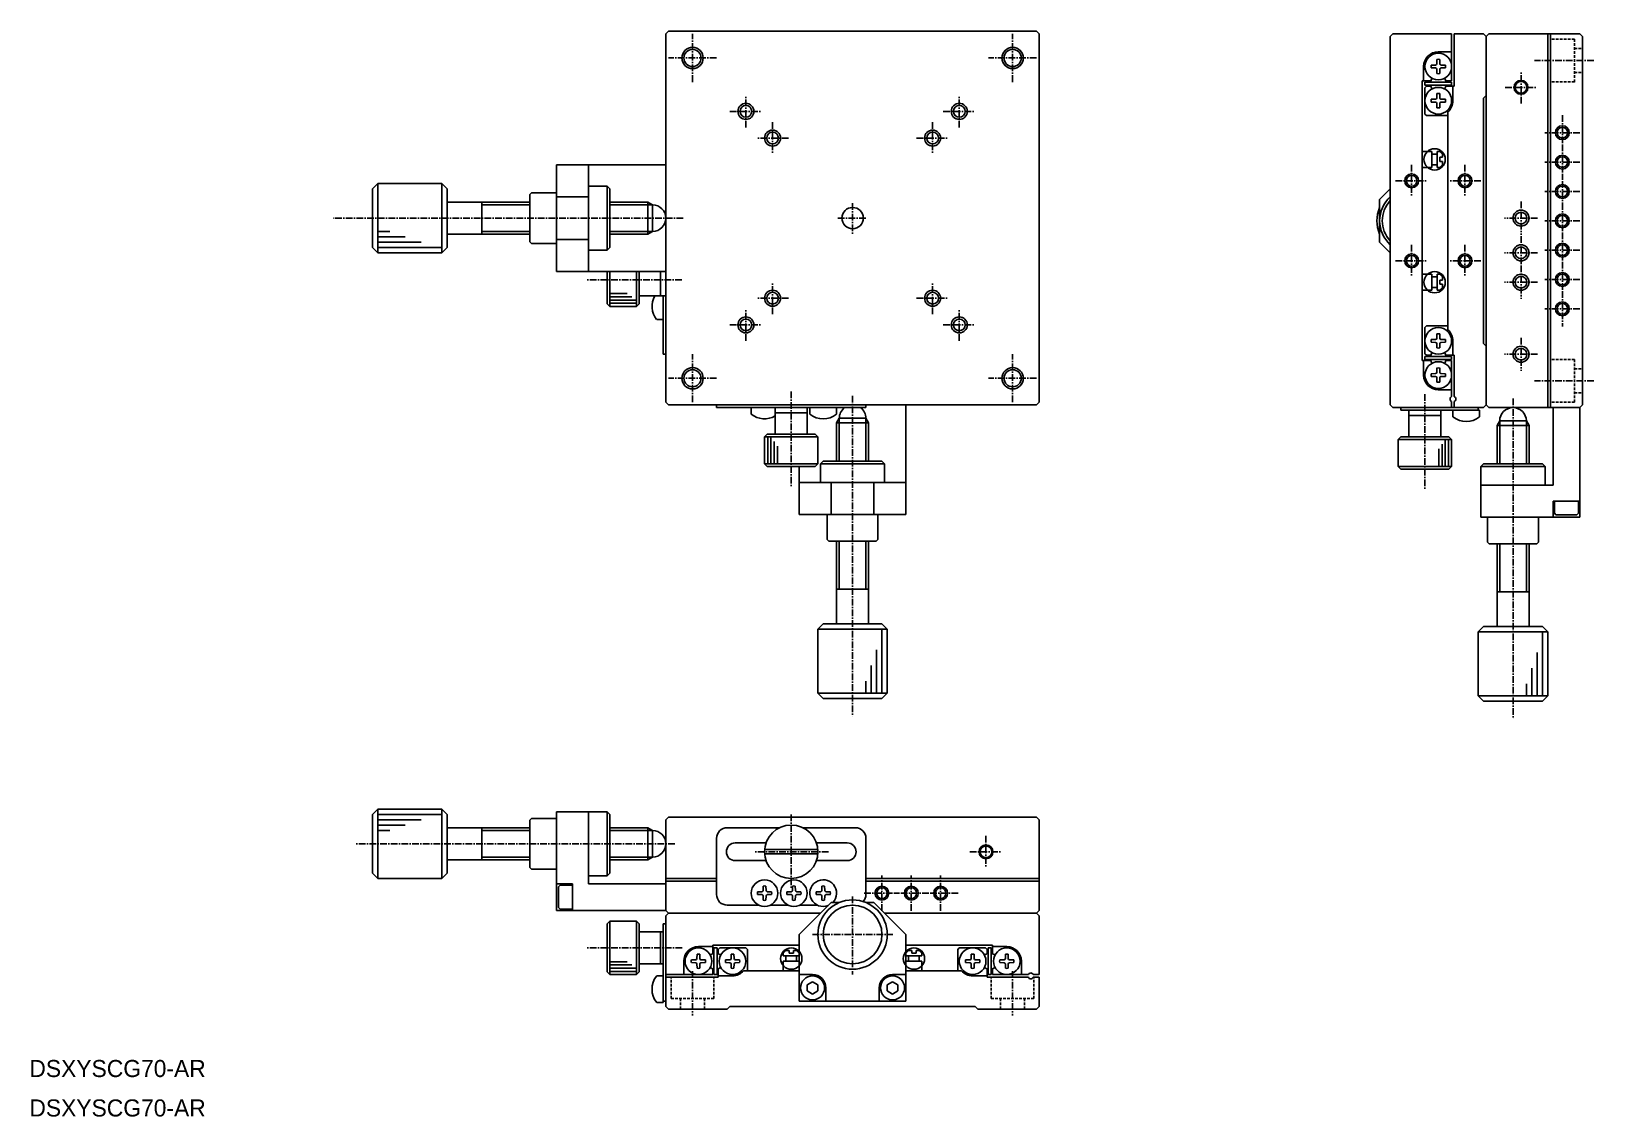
# Model space of a CAD drawing. Extents: x 762 to 1055, y 206 to 409.
import ezdxf

# ---------------------------------------------------------------- set-up
doc = ezdxf.new("R2010")
doc.units = 0
doc.linetypes.add('CENTER', pattern=[2, 1.25, -0.25, 0.25, -0.25])
doc.linetypes.add('DASHED', pattern=[0.75, 0.5, -0.25])
doc.layers.get('0').update_dxf_attribs({"linetype": 'CONTINUOUS'})
doc.layers.add('CENTER', color=1, linetype='CENTER')

msp = doc.modelspace()

# ---------------------------------------------------------------- linework, layer by layer
at = {"color": 7, "linetype": 'CONTINUOUS'}
for p, q in [((881.06, 408.65), (881.56, 409.15)), ((881.06, 408.65), (881.06, 339.65)), ((950.56, 409.15), (881.56, 409.15)), ((950.56, 409.15), (951.06, 408.65)), ((951.06, 339.65), (951.06, 408.65)), ((1017.34, 408.65), (1016.84, 408.15)), ((1016.84, 339.15), (1016.84, 408.15)), ((1028.34, 408.65), (1017.34, 408.65)), ((1028.34, 408.65), (1028.34, 399.85)), ((1028.84, 408.65), (1028.84, 398.85)), ((1034.34, 408.65), (1028.84, 408.65)), ((1034.34, 408.65), (1034.84, 408.15)), ((1034.84, 408.15), (1035.34, 408.65)), ((1034.84, 408.15), (1034.84, 339.15)), ((1034.84, 408.15), (1034.84, 397.15)), ((1035.34, 408.65), (1052.34, 408.65)), ((1046.34, 408.65), (1046.34, 348.15)), ((1046.84, 408.65), (1046.84, 348.15)), ((1052.84, 408.15), (1052.34, 408.65)), ((1052.84, 339.15), (1052.84, 408.15)), ((1025.84, 405.3), (1028.34, 405.3)), ((1023.09, 402.55), (1023.09, 399.85)), ((1025.34, 402.83), (1024.52, 402.81)), ((1025.34, 402.28), (1024.52, 402.29)), ((1025.34, 402.83), (1025.51, 402.9)), ((1025.34, 402.28), (1025.51, 402.21)), ((1025.57, 403.04), (1025.51, 402.9)), ((1025.57, 402.07), (1025.51, 402.21)), ((1025.57, 403.04), (1025.58, 403.88)), ((1025.57, 402.07), (1025.58, 401.23)), ((1026.12, 403.04), (1026.1, 403.88)), ((1026.12, 402.07), (1026.1, 401.23)), ((1026.12, 403.04), (1026.18, 402.9)), ((1026.12, 402.07), (1026.18, 402.21)), ((1026.34, 402.83), (1026.18, 402.9)), ((1026.34, 402.28), (1026.18, 402.21)), ((1026.34, 402.83), (1027.17, 402.81)), ((1026.34, 402.28), (1027.17, 402.29)), ((1022.84, 373.65), (1022.84, 399.85)), ((1022.84, 399.85), (1024.43, 399.85)), ((1028.34, 399.65), (1023.34, 399.65)), ((1023.34, 399.05), (1023.34, 399.65)), ((1028.34, 399.05), (1023.34, 399.05)), ((1023.64, 398.85), (1023.34, 398.55)), ((1023.34, 393.65), (1023.34, 398.55)), ((1023.64, 398.85), (1024.43, 398.85)), ((1028.34, 399.85), (1027.26, 399.85)), ((1028.84, 398.85), (1027.26, 398.85)), ((1028.34, 399.65), (1028.34, 399.05)), ((1028.59, 396.15), (1028.59, 398.85)), ((1025.34, 396.43), (1024.52, 396.41)), ((1025.34, 395.88), (1024.52, 395.89)), ((1025.34, 396.43), (1025.51, 396.5)), ((1025.34, 395.88), (1025.51, 395.81)), ((1025.57, 396.64), (1025.51, 396.5)), ((1025.57, 395.67), (1025.51, 395.81)), ((1025.57, 396.64), (1025.58, 397.48)), ((1025.57, 395.67), (1025.58, 394.83)), ((1026.12, 396.64), (1026.1, 397.48)), ((1026.12, 395.67), (1026.1, 394.83)), ((1026.12, 396.64), (1026.18, 396.5)), ((1026.12, 395.67), (1026.18, 395.81)), ((1026.34, 396.43), (1026.18, 396.5)), ((1026.34, 395.88), (1026.18, 395.81)), ((1026.34, 396.43), (1027.17, 396.41)), ((1026.34, 395.88), (1027.17, 395.89)), ((1034.34, 396.65), (1034.84, 397.15)), ((1034.34, 396.65), (1034.34, 350.65)), ((1023.64, 393.35), (1023.34, 393.65)), ((1023.64, 393.35), (1027.64, 393.35)), ((1027.64, 394.08), (1027.64, 373.65)), ((1022.84, 386.65), (1024.64, 386.65)), ((1024.64, 386.65), (1024.64, 383.65)), ((1025.64, 386.65), (1025.64, 383.65)), ((1026.14, 386.65), (1025.64, 386.65)), ((1026.14, 386.65), (1026.64, 386.15)), ((860.56, 384.15), (881.06, 384.15)), ((860.56, 364.15), (860.56, 384.15)), ((866.56, 384.15), (866.56, 364.15)), ((1020.84, 383.65), (1020.84, 383.65)), ((1024.64, 383.65), (1022.84, 383.65)), ((1025.64, 386.15), (1024.64, 386.15)), ((1024.64, 384.15), (1025.64, 384.15)), ((1026.14, 383.65), (1025.64, 383.65)), ((1026.64, 385.55), (1026.14, 385.55)), ((1026.14, 384.75), (1026.14, 385.55)), ((1026.64, 384.75), (1026.14, 384.75)), ((1026.14, 383.65), (1026.64, 384.15)), ((1026.64, 385.55), (1026.64, 386.15)), ((1026.64, 384.15), (1026.64, 384.75)), ((826.06, 379.65), (827.06, 380.65)), ((826.06, 379.65), (826.06, 368.65)), ((827.06, 380.65), (839.06, 380.65)), ((840.06, 379.65), (839.06, 380.65)), ((840.06, 368.65), (840.06, 379.65)), ((855.56, 378.6), (855.86, 378.9)), ((855.56, 369.7), (855.56, 378.6)), ((855.86, 378.9), (860.56, 378.9)), ((860.56, 378.15), (866.56, 378.15)), ((870.06, 380.15), (866.56, 380.15)), ((870.06, 368.15), (870.06, 380.15)), ((870.56, 379.65), (870.06, 380.15)), ((870.56, 379.65), (870.56, 368.65)), ((1016.84, 379.65), (1014.84, 377.65)), ((846.56, 377.15), (840.06, 377.15)), ((846.56, 377.15), (855.56, 377.15)), ((846.56, 377.15), (846.56, 371.15)), ((877.7, 377.15), (870.56, 377.15)), ((877.7, 377.15), (878.56, 376.65)), ((877.7, 371.15), (877.7, 377.15)), ((878.56, 371.65), (878.56, 376.65)), ((1014.84, 377.65), (1014.84, 369.65)), ((1022.84, 347.45), (1022.84, 373.65)), ((1027.64, 373.65), (1027.64, 353.23)), ((846.56, 371.15), (840.06, 371.15)), ((846.56, 371.15), (855.56, 371.15)), ((855.56, 369.7), (855.86, 369.4)), ((855.86, 369.4), (860.56, 369.4)), ((860.56, 370.15), (866.56, 370.15)), ((877.7, 371.15), (870.56, 371.15)), ((877.7, 371.15), (878.56, 371.65)), ((1016.84, 367.65), (1014.84, 369.65)), ((826.06, 368.65), (827.06, 367.65)), ((827.06, 367.65), (839.06, 367.65)), ((840.06, 368.65), (839.06, 367.65)), ((870.06, 368.15), (866.56, 368.15)), ((870.56, 368.65), (870.06, 368.15)), ((860.56, 364.15), (881.06, 364.15)), ((870.06, 364.15), (870.06, 358.1)), ((876.06, 364.15), (876.06, 358.11)), ((880.06, 364.15), (880.06, 359.61)), ((1020.84, 363.65), (1020.84, 363.65)), ((1024.64, 363.65), (1022.84, 363.65)), ((1024.64, 360.65), (1024.64, 363.65)), ((1024.64, 363.15), (1025.64, 363.15)), ((1025.64, 360.65), (1025.64, 363.65)), ((1026.14, 363.65), (1025.64, 363.65)), ((1026.14, 363.65), (1026.64, 363.15)), ((1026.64, 363.15), (1026.64, 362.55)), ((1022.84, 360.65), (1024.64, 360.65)), ((1025.64, 361.15), (1024.64, 361.15)), ((1026.14, 360.65), (1025.64, 360.65)), ((1026.14, 362.55), (1026.14, 361.75)), ((1026.64, 362.55), (1026.14, 362.55)), ((1026.64, 361.75), (1026.14, 361.75)), ((1026.14, 360.65), (1026.64, 361.15)), ((1026.64, 361.75), (1026.64, 361.15)), ((870.56, 357.6), (870.06, 358.1)), ((875.56, 357.61), (870.56, 357.6)), ((876.06, 358.11), (875.56, 357.61)), ((881.06, 359.62), (876.06, 359.61)), ((880.56, 359.61), (880.56, 348.65)), ((880.56, 355.15), (879.34, 355.15)), ((1023.64, 353.95), (1023.34, 353.65)), ((1023.34, 353.65), (1023.34, 348.75)), ((1023.64, 353.95), (1027.64, 353.95)), ((1025.34, 351.43), (1024.52, 351.41)), ((1025.34, 351.43), (1025.51, 351.5)), ((1025.57, 351.64), (1025.51, 351.5)), ((1025.57, 351.64), (1025.58, 352.48)), ((1026.12, 351.64), (1026.1, 352.48)), ((1026.12, 351.64), (1026.18, 351.5)), ((1026.34, 351.43), (1026.18, 351.5)), ((1026.34, 351.43), (1027.17, 351.41)), ((880.56, 348.65), (881.06, 348.65)), ((1023.64, 348.45), (1023.34, 348.75)), ((1025.34, 350.88), (1024.52, 350.89)), ((1025.34, 350.88), (1025.51, 350.81)), ((1025.57, 350.67), (1025.51, 350.81)), ((1025.57, 350.67), (1025.58, 349.83)), ((1026.12, 350.67), (1026.1, 349.83)), ((1026.12, 350.67), (1026.18, 350.81)), ((1026.34, 350.88), (1026.18, 350.81)), ((1026.34, 350.88), (1027.17, 350.89)), ((1028.59, 351.15), (1028.59, 348.45)), ((1034.84, 350.15), (1034.34, 350.65)), ((1034.84, 339.15), (1034.84, 350.15)), ((1022.84, 347.45), (1024.43, 347.45)), ((1023.09, 344.75), (1023.09, 347.45)), ((1023.34, 347.65), (1023.34, 348.25)), ((1028.34, 348.25), (1023.34, 348.25)), ((1028.34, 347.65), (1023.34, 347.65)), ((1023.64, 348.45), (1024.43, 348.45)), ((1025.57, 345.24), (1025.58, 346.08)), ((1026.12, 345.24), (1026.1, 346.08)), ((1028.84, 348.45), (1027.26, 348.45)), ((1028.34, 347.45), (1027.26, 347.45)), ((1028.34, 348.25), (1028.34, 347.65)), ((1028.34, 347.45), (1028.34, 340.71)), ((1028.84, 348.45), (1028.84, 340.71)), ((1046.34, 348.15), (1046.34, 338.65)), ((1046.84, 348.15), (1046.84, 338.65)), ((1025.34, 345.03), (1024.52, 345.01)), ((1025.34, 344.48), (1024.52, 344.49)), ((1025.34, 345.03), (1025.51, 345.1)), ((1025.34, 344.48), (1025.51, 344.41)), ((1025.57, 345.24), (1025.51, 345.1)), ((1025.57, 344.27), (1025.51, 344.41)), ((1025.57, 344.27), (1025.58, 343.43)), ((1026.12, 344.27), (1026.1, 343.43)), ((1026.12, 345.24), (1026.18, 345.1)), ((1026.12, 344.27), (1026.18, 344.41)), ((1026.34, 345.03), (1026.18, 345.1)), ((1026.34, 344.48), (1026.18, 344.41)), ((1026.34, 345.03), (1027.17, 345.01)), ((1026.34, 344.48), (1027.17, 344.49)), ((1025.84, 342), (1028.34, 342)), ((1028.34, 338.65), (1028.34, 339.8)), ((1028.84, 338.65), (1028.84, 339.8)), ((881.56, 339.15), (881.06, 339.65)), ((950.56, 339.15), (881.56, 339.15)), ((890.56, 338.65), (890.56, 339.15)), ((918.56, 338.65), (890.56, 338.65)), ((897.06, 338.65), (897.06, 337.43)), ((901.56, 338.65), (901.56, 333.65)), ((907.56, 337.65), (901.56, 337.65)), ((907.56, 338.65), (907.56, 333.65)), ((908.06, 338.65), (908.06, 337.43)), ((913.06, 338.65), (913.06, 337.43)), ((918.56, 338.65), (918.56, 339.15)), ((926.06, 318.65), (926.06, 339.15)), ((951.06, 339.65), (950.56, 339.15)), ((1016.84, 339.15), (1017.34, 338.65)), ((1034.34, 338.65), (1017.34, 338.65)), ((1018.84, 338.15), (1018.84, 338.65)), ((1033.59, 338.15), (1018.84, 338.15)), ((1020.34, 338.15), (1020.34, 333.15)), ((1020.34, 337.15), (1026.34, 337.15)), ((1026.34, 338.15), (1026.34, 333.15)), ((1028.59, 338.15), (1028.59, 336.93)), ((1033.34, 338.15), (1033.34, 338.65)), ((1033.59, 338.15), (1033.59, 336.93)), ((1034.34, 338.65), (1034.84, 339.15)), ((1035.34, 338.65), (1034.84, 339.15)), ((1035.34, 338.65), (1052.34, 338.65)), ((1047.34, 338.65), (1047.34, 324.15)), ((1052.84, 339.15), (1052.34, 338.65)), ((1052.34, 318.15), (1052.34, 338.65)), ((913.06, 335.79), (913.56, 336.65)), ((919.06, 335.79), (913.06, 335.79)), ((913.06, 335.79), (913.06, 328.65)), ((918.56, 336.65), (913.56, 336.65)), ((919.06, 335.79), (918.56, 336.65)), ((919.06, 335.79), (919.06, 328.65)), ((1036.84, 335.29), (1037.34, 336.15)), ((1036.84, 335.29), (1036.84, 328.15)), ((1042.84, 335.29), (1036.84, 335.29)), ((1042.34, 336.15), (1037.34, 336.15)), ((1042.84, 335.29), (1042.34, 336.15)), ((1042.84, 335.29), (1042.84, 328.15)), ((900.06, 333.65), (899.56, 333.15)), ((899.56, 333.15), (899.56, 328.15)), ((909.06, 333.65), (900.06, 333.65)), ((909.56, 333.15), (909.06, 333.65)), ((909.56, 333.15), (909.56, 328.15)), ((1018.34, 332.65), (1018.84, 333.15)), ((1018.34, 332.65), (1018.34, 327.65)), ((1018.84, 333.15), (1027.84, 333.15)), ((1027.84, 333.15), (1028.34, 332.65)), ((1028.34, 332.65), (1028.34, 327.65)), ((899.56, 328.15), (900.06, 327.65)), ((909.06, 327.65), (909.56, 328.15)), ((910.56, 328.65), (910.06, 328.15)), ((922.06, 328.15), (910.06, 328.15)), ((910.06, 328.15), (910.06, 324.65)), ((910.56, 328.65), (921.56, 328.65)), ((921.56, 328.65), (922.06, 328.15)), ((922.06, 328.15), (922.06, 324.65)), ((1034.34, 328.15), (1033.84, 327.65)), ((1034.34, 328.15), (1045.34, 328.15)), ((1045.34, 328.15), (1045.84, 327.65)), ((909.06, 327.65), (900.06, 327.65)), ((906.06, 318.65), (906.06, 327.65)), ((1018.84, 327.15), (1018.34, 327.65)), ((1018.84, 327.15), (1027.84, 327.15)), ((1028.34, 327.65), (1027.84, 327.15)), ((1045.84, 327.65), (1033.84, 327.65)), ((1033.84, 327.65), (1033.84, 324.15)), ((1045.84, 327.65), (1045.84, 324.15)), ((906.06, 324.65), (926.06, 324.65)), ((912.06, 318.65), (912.06, 324.65)), ((920.06, 318.65), (920.06, 324.65)), ((1033.84, 318.15), (1033.84, 324.15)), ((1033.84, 324.15), (1047.34, 324.15)), ((1047.34, 321.15), (1047.34, 318.15)), ((1052.34, 321.15), (1047.34, 321.15)), ((1047.59, 321.15), (1047.59, 318.85)), ((1052.09, 321.15), (1052.09, 318.85)), ((926.06, 318.65), (906.06, 318.65)), ((911.31, 313.95), (911.31, 318.65)), ((920.81, 313.95), (920.81, 318.65)), ((1033.84, 318.15), (1052.34, 318.15)), ((1035.09, 313.45), (1035.09, 318.15)), ((1044.59, 313.45), (1044.59, 318.15)), ((1047.89, 318.55), (1047.59, 318.85)), ((1047.89, 318.55), (1051.79, 318.55)), ((1052.09, 318.85), (1051.79, 318.55)), ((911.61, 313.65), (911.31, 313.95)), ((920.51, 313.65), (911.61, 313.65)), ((913.06, 304.65), (913.06, 313.65)), ((919.06, 304.65), (919.06, 313.65)), ((920.51, 313.65), (920.81, 313.95)), ((1035.39, 313.15), (1035.09, 313.45)), ((1044.29, 313.15), (1044.59, 313.45)), ((1044.29, 313.15), (1035.39, 313.15)), ((1036.84, 304.15), (1036.84, 313.15)), ((1042.84, 304.15), (1042.84, 313.15)), ((913.06, 304.65), (919.06, 304.65)), ((913.06, 304.65), (913.06, 298.15)), ((919.06, 304.65), (919.06, 298.15)), ((1036.84, 304.15), (1036.84, 297.65)), ((1036.84, 304.15), (1042.84, 304.15)), ((1042.84, 304.15), (1042.84, 297.65)), ((910.56, 298.15), (909.56, 297.15)), ((909.56, 285.15), (909.56, 297.15)), ((921.56, 298.15), (910.56, 298.15)), ((921.56, 298.15), (922.56, 297.15)), ((922.56, 285.15), (922.56, 297.15)), ((1034.34, 297.65), (1033.34, 296.65)), ((1033.34, 284.65), (1033.34, 296.65)), ((1045.34, 297.65), (1034.34, 297.65)), ((1045.34, 297.65), (1046.34, 296.65)), ((1046.34, 284.65), (1046.34, 296.65)), ((910.56, 284.15), (909.56, 285.15)), ((910.56, 284.15), (921.56, 284.15)), ((921.56, 284.15), (922.56, 285.15)), ((1034.34, 283.65), (1033.34, 284.65)), ((1045.34, 283.65), (1046.34, 284.65)), ((1034.34, 283.65), (1045.34, 283.65)), ((826.06, 262.45), (827.06, 263.45)), ((826.06, 251.45), (826.06, 262.45)), ((827.06, 263.45), (839.06, 263.45)), ((840.06, 262.45), (839.06, 263.45)), ((840.06, 262.45), (840.06, 251.45)), ((855.56, 261.4), (855.86, 261.7)), ((855.56, 261.4), (855.56, 252.5)), ((855.86, 261.7), (860.56, 261.7)), ((860.56, 262.95), (860.56, 244.45)), ((860.56, 262.95), (866.56, 262.95)), ((866.56, 262.95), (866.56, 249.45)), ((870.06, 262.95), (866.56, 262.95)), ((870.06, 262.95), (870.06, 250.95)), ((870.56, 262.45), (870.06, 262.95)), ((870.56, 251.45), (870.56, 262.45)), ((881.06, 261.45), (881.56, 261.95)), ((881.06, 261.45), (881.06, 244.45)), ((950.56, 261.95), (881.56, 261.95)), ((950.56, 261.95), (951.06, 261.45)), ((951.06, 261.45), (951.06, 244.45)), ((846.56, 259.95), (840.06, 259.95)), ((846.56, 259.95), (855.56, 259.95)), ((846.56, 253.95), (846.56, 259.95)), ((877.7, 259.95), (870.56, 259.95)), ((877.7, 259.95), (877.7, 253.95)), ((877.7, 259.95), (878.56, 259.45)), ((878.56, 259.45), (878.56, 254.45)), ((890.56, 257.95), (890.56, 247.45)), ((902.38, 259.95), (892.56, 259.95)), ((916.56, 259.95), (906.74, 259.95)), ((918.56, 257.95), (918.56, 247.45)), ((894.06, 257.1), (899.78, 257.1)), ((899.58, 255.85), (909.55, 255.85)), ((899.58, 255.05), (909.55, 255.05)), ((909.35, 257.1), (915.06, 257.1)), ((846.56, 253.95), (840.06, 253.95)), ((846.56, 253.95), (855.56, 253.95)), ((855.56, 252.5), (855.86, 252.2)), ((855.86, 252.2), (860.56, 252.2)), ((877.7, 253.95), (870.56, 253.95)), ((877.7, 253.95), (878.56, 254.45)), ((894.06, 253.8), (899.92, 253.8)), ((909.21, 253.8), (915.06, 253.8)), ((826.06, 251.45), (827.06, 250.45)), ((827.06, 250.45), (839.06, 250.45)), ((840.06, 251.45), (839.06, 250.45)), ((863.56, 249.45), (860.56, 249.45)), ((860.96, 248.9), (861.26, 249.2)), ((863.56, 249.2), (861.26, 249.2)), ((863.56, 244.45), (863.56, 249.45)), ((870.06, 250.95), (866.56, 250.95)), ((881.06, 249.45), (866.56, 249.45)), ((870.56, 251.45), (870.06, 250.95)), ((890.56, 250.45), (881.06, 250.45)), ((890.56, 249.95), (881.06, 249.95)), ((899.29, 248.18), (899.3, 249.02)), ((899.84, 248.18), (899.82, 249.02)), ((904.79, 248.18), (904.8, 249.02)), ((905.34, 248.18), (905.32, 249.02)), ((910.29, 248.18), (910.3, 249.02)), ((910.84, 248.18), (910.82, 249.02)), ((951.06, 250.45), (918.56, 250.45)), ((951.06, 249.95), (918.56, 249.95)), ((860.96, 248.9), (860.96, 245)), ((899.06, 247.97), (898.24, 247.96)), ((899.06, 247.42), (898.24, 247.44)), ((899.06, 247.97), (899.23, 248.04)), ((899.06, 247.42), (899.23, 247.35)), ((899.29, 248.18), (899.23, 248.04)), ((899.29, 247.22), (899.23, 247.35)), ((899.29, 247.22), (899.3, 246.37)), ((899.84, 247.22), (899.82, 246.37)), ((899.84, 248.18), (899.9, 248.04)), ((899.84, 247.22), (899.9, 247.35)), ((900.06, 247.97), (899.9, 248.04)), ((900.06, 247.42), (899.9, 247.35)), ((900.06, 247.97), (900.89, 247.96)), ((900.06, 247.42), (900.89, 247.44)), ((904.56, 247.97), (903.74, 247.96)), ((904.56, 247.42), (903.74, 247.44)), ((904.56, 247.97), (904.73, 248.04)), ((904.56, 247.42), (904.73, 247.35)), ((904.79, 248.18), (904.73, 248.04)), ((904.79, 247.22), (904.73, 247.35)), ((904.79, 247.22), (904.8, 246.37)), ((905.34, 247.22), (905.32, 246.37)), ((905.34, 248.18), (905.4, 248.04)), ((905.34, 247.22), (905.4, 247.35)), ((905.56, 247.97), (905.4, 248.04)), ((905.56, 247.42), (905.4, 247.35)), ((905.56, 247.97), (906.39, 247.96)), ((905.56, 247.42), (906.39, 247.44)), ((910.06, 247.97), (909.24, 247.96)), ((910.06, 247.42), (909.24, 247.44)), ((910.06, 247.97), (910.23, 248.04)), ((910.06, 247.42), (910.23, 247.35)), ((910.29, 248.18), (910.23, 248.04)), ((910.29, 247.22), (910.23, 247.35)), ((910.29, 247.22), (910.3, 246.37)), ((910.84, 247.22), (910.82, 246.37)), ((910.84, 248.18), (910.9, 248.04)), ((910.84, 247.22), (910.9, 247.35)), ((911.06, 247.97), (910.9, 248.04)), ((911.06, 247.42), (910.9, 247.35)), ((911.06, 247.97), (911.89, 247.96)), ((911.06, 247.42), (911.89, 247.44)), ((860.56, 244.45), (881.06, 244.45)), ((861.26, 244.7), (860.96, 245)), ((863.56, 244.7), (861.26, 244.7)), ((881.56, 243.95), (881.06, 244.45)), ((881.06, 243.45), (881.56, 243.95)), ((881.06, 231.95), (881.06, 243.45)), ((881.56, 243.95), (910.06, 243.95)), ((881.56, 243.95), (910.06, 243.95)), ((898.47, 245.45), (892.56, 245.45)), ((903.97, 245.45), (900.65, 245.45)), ((912.06, 245.95), (906.06, 239.95)), ((909.47, 245.45), (906.15, 245.45)), ((913.56, 245.95), (912.06, 245.95)), ((920.06, 245.95), (918.56, 245.95)), ((920.06, 245.95), (926.06, 239.95)), ((922.06, 243.95), (950.56, 243.95)), ((922.06, 243.95), (950.56, 243.95)), ((950.56, 243.95), (951.06, 244.45)), ((951.06, 243.45), (950.56, 243.95)), ((951.06, 232.45), (951.06, 243.45)), ((870.06, 241.95), (870.56, 242.45)), ((870.06, 241.95), (870.06, 232.95)), ((875.56, 242.45), (870.56, 242.45)), ((875.56, 242.45), (876.06, 241.95)), ((876.06, 241.95), (876.06, 232.95)), ((880.57, 240.45), (876.06, 240.45)), ((880.06, 240.45), (880.06, 234.45)), ((880.57, 241.95), (881.07, 241.95)), ((880.57, 227.2), (880.57, 241.95)), ((887.16, 237.7), (889.86, 237.7)), ((906.06, 237.95), (889.86, 237.95)), ((889.86, 237.95), (889.86, 236.36)), ((890.66, 237.45), (890.06, 237.45)), ((890.06, 232.45), (890.06, 237.45)), ((890.66, 232.45), (890.66, 237.45)), ((890.86, 237.15), (891.16, 237.45)), ((896.06, 237.45), (891.16, 237.45)), ((896.36, 237.15), (896.06, 237.45)), ((906.06, 239.95), (906.06, 227.45)), ((926.06, 239.95), (926.06, 227.45)), ((942.26, 237.95), (926.06, 237.95)), ((935.76, 237.15), (936.06, 237.45)), ((936.06, 237.45), (940.96, 237.45)), ((941.26, 237.15), (940.96, 237.45)), ((941.46, 232.45), (941.46, 237.45)), ((942.06, 237.45), (941.46, 237.45)), ((942.06, 232.45), (942.06, 237.45)), ((942.26, 237.95), (942.26, 236.36)), ((944.96, 237.7), (942.26, 237.7)), ((880.57, 234.45), (876.06, 234.45)), ((884.41, 234.95), (884.41, 232.45)), ((886.68, 235.22), (885.84, 235.21)), ((886.68, 234.67), (885.84, 234.69)), ((886.68, 235.22), (886.81, 235.28)), ((886.68, 234.67), (886.81, 234.61)), ((886.89, 235.45), (886.81, 235.28)), ((886.89, 234.45), (886.81, 234.61)), ((886.89, 235.45), (886.9, 236.27)), ((886.89, 234.45), (886.9, 233.62)), ((887.44, 235.45), (887.42, 236.27)), ((887.44, 234.45), (887.42, 233.62)), ((887.44, 235.45), (887.51, 235.28)), ((887.44, 234.45), (887.51, 234.61)), ((887.64, 235.22), (887.51, 235.28)), ((887.64, 234.67), (887.51, 234.61)), ((887.64, 235.22), (888.49, 235.21)), ((887.64, 234.67), (888.49, 234.69)), ((890.86, 237.15), (890.86, 236.36)), ((893.08, 235.22), (892.24, 235.21)), ((893.08, 234.67), (892.24, 234.69)), ((893.08, 235.22), (893.21, 235.28)), ((893.08, 234.67), (893.21, 234.61)), ((893.29, 235.45), (893.21, 235.28)), ((893.29, 234.45), (893.21, 234.61)), ((893.29, 235.45), (893.3, 236.27)), ((893.29, 234.45), (893.3, 233.62)), ((893.84, 235.45), (893.82, 236.27)), ((893.84, 234.45), (893.82, 233.62)), ((893.84, 235.45), (893.91, 235.28)), ((893.84, 234.45), (893.91, 234.61)), ((894.04, 235.22), (893.91, 235.28)), ((894.04, 234.67), (893.91, 234.61)), ((894.04, 235.22), (894.89, 235.21)), ((894.04, 234.67), (894.89, 234.69)), ((896.36, 237.15), (896.36, 233.15)), ((903.06, 236.45), (903.56, 236.95)), ((903.06, 236.45), (903.06, 235.95)), ((903.06, 235.95), (906.06, 235.95)), ((903.06, 233.15), (903.06, 234.95)), ((903.06, 234.95), (906.06, 234.95)), ((904.16, 236.95), (903.56, 236.95)), ((903.56, 235.95), (903.56, 234.95)), ((904.16, 236.95), (904.16, 236.45)), ((904.96, 236.45), (904.16, 236.45)), ((905.56, 236.95), (904.96, 236.95)), ((904.96, 236.95), (904.96, 236.45)), ((906.06, 236.45), (905.56, 236.95)), ((905.56, 234.95), (905.56, 235.95)), ((906.06, 236.45), (906.06, 235.95)), ((906.06, 234.95), (906.06, 233.15)), ((926.06, 236.45), (926.56, 236.95)), ((926.06, 236.45), (926.06, 235.95)), ((929.06, 235.95), (926.06, 235.95)), ((929.06, 234.95), (926.06, 234.95)), ((926.06, 234.95), (926.06, 233.15)), ((926.56, 236.95), (927.16, 236.95)), ((926.56, 234.95), (926.56, 235.95)), ((927.16, 236.95), (927.16, 236.45)), ((927.16, 236.45), (927.96, 236.45)), ((927.96, 236.95), (928.56, 236.95)), ((927.96, 236.95), (927.96, 236.45)), ((929.06, 236.45), (928.56, 236.95)), ((928.56, 235.95), (928.56, 234.95)), ((929.06, 236.45), (929.06, 235.95)), ((929.06, 233.15), (929.06, 234.95)), ((935.76, 237.15), (935.76, 233.15)), ((938.08, 235.22), (937.24, 235.21)), ((938.08, 234.67), (937.24, 234.69)), ((938.08, 235.22), (938.21, 235.28)), ((938.08, 234.67), (938.21, 234.61)), ((938.29, 235.45), (938.21, 235.28)), ((938.29, 234.45), (938.21, 234.61)), ((938.29, 235.45), (938.3, 236.27)), ((938.29, 234.45), (938.3, 233.62)), ((938.84, 235.45), (938.82, 236.27)), ((938.84, 234.45), (938.82, 233.62)), ((938.84, 235.45), (938.91, 235.28)), ((938.84, 234.45), (938.91, 234.61)), ((939.04, 235.22), (938.91, 235.28)), ((939.04, 234.67), (938.91, 234.61)), ((939.04, 235.22), (939.89, 235.21)), ((939.04, 234.67), (939.89, 234.69)), ((941.26, 237.15), (941.26, 236.36)), ((944.48, 235.22), (943.64, 235.21)), ((944.48, 234.67), (943.64, 234.69)), ((944.48, 235.22), (944.61, 235.28)), ((944.48, 234.67), (944.61, 234.61)), ((944.69, 235.45), (944.61, 235.28)), ((944.69, 234.45), (944.61, 234.61)), ((944.69, 235.45), (944.7, 236.27)), ((944.69, 234.45), (944.7, 233.62)), ((945.24, 235.45), (945.22, 236.27)), ((945.24, 234.45), (945.22, 233.62)), ((945.24, 235.45), (945.31, 235.28)), ((945.24, 234.45), (945.31, 234.61)), ((945.44, 235.22), (945.31, 235.28)), ((945.44, 234.67), (945.31, 234.61)), ((945.44, 235.22), (946.29, 235.21)), ((945.44, 234.67), (946.29, 234.69)), ((947.71, 234.95), (947.71, 232.45)), ((870.56, 232.45), (870.06, 232.95)), ((875.56, 232.45), (870.56, 232.45)), ((876.06, 232.95), (875.56, 232.45)), ((880.57, 232.2), (879.34, 232.2)), ((881.06, 232.45), (889.86, 232.45)), ((881.06, 231.95), (890.86, 231.95)), ((881.06, 226.45), (881.06, 231.95)), ((889.86, 232.45), (889.86, 233.53)), ((890.06, 232.45), (890.66, 232.45)), ((890.86, 231.95), (890.86, 233.53)), ((893.56, 232.2), (890.86, 232.2)), ((895.64, 233.15), (906.06, 233.15)), ((908.56, 232.45), (906.06, 232.45)), ((923.56, 232.45), (926.06, 232.45)), ((926.06, 233.15), (936.48, 233.15)), ((938.56, 232.2), (941.26, 232.2)), ((941.26, 231.95), (941.26, 233.53)), ((941.26, 231.95), (949, 231.95)), ((941.46, 232.45), (942.06, 232.45)), ((942.26, 232.45), (942.26, 233.53)), ((942.26, 232.45), (949, 232.45)), ((951.06, 232.45), (949.92, 232.45)), ((951.06, 231.95), (949.92, 231.95)), ((951.06, 226.45), (951.06, 231.95)), ((907.56, 230.52), (908.56, 231.1)), ((907.56, 229.37), (907.56, 230.52)), ((908.56, 228.79), (907.56, 229.37)), ((908.56, 231.1), (909.56, 230.52)), ((909.56, 229.37), (908.56, 228.79)), ((909.56, 230.52), (909.56, 229.37)), ((911.06, 229.95), (911.06, 227.45)), ((921.06, 229.95), (921.06, 227.45)), ((923.56, 231.1), (922.56, 230.52)), ((922.56, 230.52), (922.56, 229.37)), ((922.56, 229.37), (923.56, 228.79)), ((924.56, 230.52), (923.56, 231.1)), ((923.56, 228.79), (924.56, 229.37)), ((924.56, 229.37), (924.56, 230.52)), ((880.57, 227.2), (879.34, 227.2)), ((880.57, 227.45), (881.07, 227.45)), ((881.06, 226.45), (881.56, 225.95)), ((881.56, 225.95), (892.56, 225.95)), ((893.06, 226.45), (892.56, 225.95)), ((893.06, 226.45), (939.06, 226.45)), ((926.06, 227.45), (906.06, 227.45)), ((939.56, 225.95), (939.06, 226.45)), ((950.56, 225.95), (939.56, 225.95)), ((951.06, 226.45), (950.56, 225.95))]:
    msp.add_line(p, q, dxfattribs=at)
at = {"color": 3, "linetype": 'DASHED'}
for p, q in [((1051.34, 407.65), (1046.84, 407.65)), ((1051.34, 399.65), (1051.34, 407.65)), ((1051.34, 405.9), (1052.84, 405.9)), ((1051.34, 401.4), (1052.84, 401.4)), ((1051.34, 399.71), (1046.84, 399.71)), ((1051.34, 347.65), (1046.84, 347.65)), ((1051.34, 339.65), (1051.34, 347.65)), ((1051.34, 345.9), (1052.84, 345.9)), ((1051.34, 341.4), (1052.84, 341.4)), ((1051.34, 339.65), (1046.84, 339.65)), ((882.06, 227.95), (882.06, 231.95)), ((890.06, 227.95), (890.06, 231.95)), ((942.06, 227.95), (942.06, 231.95)), ((950.06, 227.95), (950.06, 231.95)), ((882.06, 227.95), (890.06, 227.95)), ((883.81, 227.95), (883.81, 225.95)), ((888.31, 227.95), (888.31, 225.95)), ((942.06, 227.95), (950.06, 227.95)), ((943.81, 227.95), (943.81, 225.95)), ((948.31, 227.95), (948.31, 225.95))]:
    msp.add_line(p, q, dxfattribs=at)
at = {"color": 3, "linetype": 'CONTINUOUS'}
for p, q in [((827.06, 380.65), (827.06, 367.65)), ((839.06, 367.65), (839.06, 380.65)), ((846.56, 376.65), (855.56, 376.65)), ((870.56, 376.65), (878.56, 376.65)), ((827.06, 371.65), (829.3, 371.65)), ((827.06, 370.65), (832.23, 370.65)), ((827.06, 369.65), (835.18, 369.65)), ((846.56, 371.65), (855.56, 371.65)), ((870.56, 371.65), (878.56, 371.65)), ((827.06, 368.65), (839.06, 368.65)), ((870.56, 364.15), (870.56, 357.6)), ((875.56, 364.15), (875.56, 357.61)), ((873.83, 360.01), (870.56, 360)), ((874.7, 359.41), (870.56, 359.4)), ((875.56, 358.81), (870.56, 358.8)), ((875.56, 358.21), (870.56, 358.2)), ((913.56, 328.65), (913.56, 336.65)), ((918.56, 328.65), (918.56, 336.65)), ((1037.34, 328.15), (1037.34, 336.15)), ((1042.34, 328.15), (1042.34, 336.15)), ((909.56, 333.15), (899.56, 333.15)), ((900.16, 333.15), (900.16, 328.15)), ((900.76, 333.15), (900.76, 328.15)), ((901.36, 332.29), (901.36, 328.15)), ((901.96, 331.42), (901.96, 328.15)), ((1018.34, 332.65), (1028.34, 332.65)), ((1026.54, 331.79), (1026.54, 327.65)), ((1027.14, 332.65), (1027.14, 327.65)), ((1027.74, 332.65), (1027.74, 327.65)), ((909.56, 328.15), (899.56, 328.15)), ((1025.94, 330.92), (1025.94, 327.65)), ((1018.34, 327.65), (1028.34, 327.65)), ((913.56, 304.65), (913.56, 313.65)), ((918.56, 304.65), (918.56, 313.65)), ((1037.34, 304.15), (1037.34, 313.15)), ((1042.34, 304.15), (1042.34, 313.15)), ((922.56, 297.15), (909.56, 297.15)), ((921.56, 285.15), (921.56, 297.15)), ((1046.34, 296.65), (1033.34, 296.65)), ((1045.34, 284.65), (1045.34, 296.65)), ((920.56, 285.15), (920.56, 293.27)), ((919.56, 285.15), (919.56, 290.33)), ((1044.34, 284.65), (1044.34, 292.77)), ((918.56, 285.15), (918.56, 287.39)), ((1043.34, 284.65), (1043.34, 289.83)), ((909.56, 285.15), (922.56, 285.15)), ((1033.34, 284.65), (1046.34, 284.65)), ((1042.34, 284.65), (1042.34, 286.89)), ((827.06, 250.45), (827.06, 263.45)), ((827.06, 262.45), (839.06, 262.45)), ((827.06, 261.45), (835.18, 261.45)), ((839.06, 263.45), (839.06, 250.45)), ((827.06, 260.45), (832.23, 260.45)), ((827.06, 259.45), (829.3, 259.45)), ((846.56, 259.45), (855.56, 259.45)), ((870.56, 259.45), (878.56, 259.45)), ((846.56, 254.45), (855.56, 254.45)), ((870.56, 254.45), (878.56, 254.45)), ((870.56, 242.45), (870.56, 232.45)), ((875.56, 242.45), (875.56, 232.45)), ((873.83, 234.85), (870.56, 234.85)), ((874.7, 234.25), (870.56, 234.25)), ((875.56, 233.65), (870.56, 233.65)), ((875.56, 233.05), (870.56, 233.05))]:
    msp.add_line(p, q, dxfattribs=at)
for centre, radius in [((886.06, 404.15), 2), ((946.06, 404.15), 2), ((1041.34, 398.65), 1.3), ((896.06, 394.15), 1.5), ((936.06, 394.15), 1.5), ((901.06, 389.15), 1.5), ((931.06, 389.15), 1.5), ((1049.09, 390.15), 1.3), ((1025.14, 385.15), 2), ((1049.09, 384.65), 1.3), ((1020.84, 381.15), 1.3), ((1030.84, 381.15), 1.3), ((1049.09, 379.15), 1.3), ((1041.34, 374.15), 1.5), ((1049.09, 373.65), 1.3), ((1041.34, 367.65), 1.5), ((1049.09, 368.15), 1.3), ((1020.84, 366.15), 1.3), ((1030.84, 366.15), 1.3), ((1025.14, 362.15), 2), ((1041.34, 362.15), 1.5), ((1049.09, 362.65), 1.3), ((901.06, 359.15), 1.5), ((931.06, 359.15), 1.5), ((1049.09, 357.15), 1.3), ((896.06, 354.15), 1.5), ((936.06, 354.15), 1.5), ((1041.34, 348.65), 1.5), ((886.06, 344.15), 2), ((946.06, 344.15), 2), ((941.06, 255.45), 1.3), ((921.56, 247.7), 1.3), ((927.06, 247.7), 1.3), ((932.56, 247.7), 1.3), ((904.56, 235.45), 2), ((927.56, 235.45), 2)]:
    msp.add_circle(centre, radius, dxfattribs=at)
at = {"color": 7, "linetype": 'CONTINUOUS'}
for centre, radius in [((886.06, 404.15), 1.6), ((946.06, 404.15), 1.6), ((1025.84, 402.55), 2.5), ((1025.84, 396.15), 2.5), ((1041.34, 398.65), 1.1), ((896.06, 394.15), 1.1), ((936.06, 394.15), 1.1), ((901.06, 389.15), 1.1), ((931.06, 389.15), 1.1), ((1049.09, 390.15), 1), ((1049.09, 384.65), 1), ((1020.84, 381.15), 1), ((1030.84, 381.15), 1), ((1049.09, 379.15), 1), ((916.06, 374.15), 2), ((1041.34, 374.15), 1.1), ((1049.09, 373.65), 1), ((1049.09, 368.15), 1), ((1020.84, 366.15), 1), ((1030.84, 366.15), 1), ((1041.34, 367.65), 1.1), ((1041.34, 362.15), 1.1), ((1049.09, 362.65), 1), ((901.06, 359.15), 1.1), ((931.06, 359.15), 1.1), ((1049.09, 357.15), 1), ((896.06, 354.15), 1.1), ((936.06, 354.15), 1.1), ((1025.84, 351.15), 2.5), ((1041.34, 348.65), 1.1), ((886.06, 344.15), 1.6), ((946.06, 344.15), 1.6), ((1025.84, 344.75), 2.5), ((904.56, 255.45), 5), ((941.06, 255.45), 1.1), ((899.56, 247.7), 2.5), ((905.06, 247.7), 2.5), ((916.06, 239.95), 6.5), ((921.56, 247.7), 1), ((927.06, 247.7), 1), ((932.56, 247.7), 1), ((916.06, 239.95), 5.5), ((887.16, 234.95), 2.5), ((893.56, 234.95), 2.5), ((938.56, 234.95), 2.5), ((944.96, 234.95), 2.5), ((908.56, 229.95), 2.25), ((923.56, 229.95), 2.25)]:
    msp.add_circle(centre, radius, dxfattribs=at)
for centre, radius, start, end in [((1025.84, 402.55), 2.75, 90, 180), ((1025.84, 402.55), 1.35, 168.8959, 191.1041), ((1025.84, 402.55), 1.35, 78.8959, 101.1041), ((1025.84, 402.55), 1.35, 258.8959, 281.1041), ((1025.84, 402.55), 1.35, 348.8959, 11.1041), ((1025.84, 399.35), 1.5, 139.4584, 168.4631), ((1025.84, 399.35), 1.5, 191.537, 220.5416), ((1025.84, 399.35), 1.5, 11.537, 40.5416), ((1025.84, 399.35), 1.5, 319.4584, 348.463), ((1025.84, 396.15), 1.35, 168.8959, 191.1041), ((1025.84, 396.15), 1.35, 78.8959, 101.1041), ((1025.84, 396.15), 1.35, 348.8959, 11.1041), ((1025.84, 396.15), 2.75, 310.8851, 0), ((1025.84, 396.15), 1.35, 258.8959, 281.1041), ((1020.84, 373.65), 6, 131.8103, 228.1897), ((878.56, 374.15), 2.5, 270, 90), ((1020.84, 373.65), 6.5, 157.3801, 202.6199), ((1020.84, 373.65), 5.5, 136.6583, 223.3417), ((882.46, 357.65), 4, 150.6784, 218.6822), ((1025.84, 351.15), 1.35, 78.8959, 101.1041), ((1025.84, 351.15), 2.75, 0, 49.1149), ((1025.84, 347.95), 1.5, 139.4584, 168.4631), ((1025.84, 351.15), 1.35, 168.8959, 191.1041), ((1025.84, 351.15), 1.35, 258.8959, 281.1041), ((1025.84, 347.95), 1.5, 11.537, 40.5416), ((1025.84, 351.15), 1.35, 348.8959, 11.1041), ((1025.84, 347.95), 1.5, 191.537, 220.5416), ((1025.84, 344.75), 1.35, 78.8959, 101.1041), ((1025.84, 347.95), 1.5, 319.4584, 348.463), ((1025.84, 344.75), 2.75, 180, 270), ((1025.84, 344.75), 1.35, 168.8959, 191.1041), ((1025.84, 344.75), 1.35, 258.8959, 281.1041), ((1025.84, 344.75), 1.35, 348.8959, 11.1041), ((1028.54, 340.25), 0.5, 113.5782, 246.4218), ((1028.64, 340.25), 0.5, 293.5782, 66.4218), ((899.56, 340.55), 4, 231.3178, 300), ((910.56, 340.55), 4, 231.3178, 308.6822), ((916.06, 336.65), 2.5, 126.8699, 180), ((916.06, 336.65), 2.5, 360, 53.1301), ((1031.09, 340.05), 4, 231.3178, 308.6822), ((1039.84, 336.15), 2.5, 360, 180), ((878.56, 256.95), 2.5, 270, 90), ((892.56, 257.95), 2, 90, 180), ((916.56, 257.95), 2, 0, 90), ((894.06, 255.45), 1.65, 90, 270), ((915.06, 255.45), 1.65, 270, 90), ((899.56, 247.7), 1.35, 78.8959, 101.1041), ((905.06, 247.7), 1.35, 78.8959, 101.1041), ((910.56, 247.7), 2.5, 315.573, 291.815), ((910.56, 247.7), 1.35, 78.8959, 101.1041), ((892.56, 247.45), 2, 180, 270), ((899.56, 247.7), 1.35, 168.8959, 191.1041), ((899.56, 247.7), 1.35, 258.8959, 281.1041), ((899.56, 247.7), 1.35, 348.8959, 11.1041), ((905.06, 247.7), 1.35, 168.8959, 191.1041), ((905.06, 247.7), 1.35, 258.8959, 281.1041), ((905.06, 247.7), 1.35, 348.8959, 11.1041), ((910.56, 247.7), 1.35, 168.8959, 191.1041), ((910.56, 247.7), 1.35, 258.8959, 281.1041), ((910.56, 247.7), 1.35, 348.8959, 11.1041), ((916.56, 247.45), 2, 318.814, 0), ((887.16, 234.95), 2.75, 90, 180), ((944.96, 234.95), 2.75, 360, 90), ((887.16, 234.95), 1.35, 168.8959, 191.1041), ((887.16, 234.95), 1.35, 78.8959, 101.1041), ((887.16, 234.95), 1.35, 348.8959, 11.1041), ((890.36, 234.95), 1.5, 101.5369, 130.5416), ((890.36, 234.95), 1.5, 49.4584, 78.463), ((893.56, 234.95), 1.35, 168.8959, 191.1041), ((893.56, 234.95), 1.35, 78.8959, 101.1041), ((893.56, 234.95), 1.35, 348.8959, 11.1041), ((938.56, 234.95), 1.35, 168.8959, 191.1041), ((938.56, 234.95), 1.35, 78.8959, 101.1041), ((938.56, 234.95), 1.35, 348.8959, 11.1041), ((941.76, 234.95), 1.5, 101.5369, 130.5416), ((941.76, 234.95), 1.5, 49.4584, 78.463), ((944.96, 234.95), 1.35, 168.8959, 191.1041), ((944.96, 234.95), 1.35, 78.8959, 101.1041), ((944.96, 234.95), 1.35, 348.8959, 11.1041), ((882.47, 229.7), 4, 141.3178, 218.6822), ((887.16, 234.95), 1.35, 258.8959, 281.1041), ((890.36, 234.95), 1.5, 229.4584, 258.463), ((890.36, 234.95), 1.5, 281.537, 310.5416), ((893.56, 234.95), 1.35, 258.8959, 281.1041), ((893.56, 234.95), 2.75, 270, 319.1149), ((908.56, 229.95), 2.5, 0, 90), ((923.56, 229.95), 2.5, 90, 180), ((938.56, 234.95), 2.75, 220.8851, 270), ((938.56, 234.95), 1.35, 258.8959, 281.1041), ((941.76, 234.95), 1.5, 229.4584, 258.463), ((941.76, 234.95), 1.5, 281.537, 310.5416), ((944.96, 234.95), 1.35, 258.8959, 281.1041), ((949.46, 232.25), 0.5, 23.5782, 156.4218), ((949.46, 232.15), 0.5, 203.5782, 336.4218)]:
    msp.add_arc(centre, radius, start, end, dxfattribs=at)
at = {"layer": 'CENTER', "color": 1, "linetype": 'CENTER'}
for p, q in [((886.06, 399.65), (886.06, 408.65)), ((946.06, 399.65), (946.06, 408.65)), ((890.56, 404.15), (881.56, 404.15)), ((950.56, 404.15), (941.56, 404.15)), ((1041.34, 395.65), (1041.34, 401.65)), ((1054.97, 403.65), (1043.84, 403.65)), ((1038.34, 398.65), (1044.34, 398.65)), ((896.06, 391.15), (896.06, 397.15)), ((936.06, 391.15), (936.06, 397.15)), ((893.06, 394.15), (899.06, 394.15)), ((933.06, 394.15), (939.06, 394.15)), ((1049.09, 393.45), (1049.09, 386.85)), ((901.06, 392.15), (901.06, 386.15)), ((931.06, 392.15), (931.06, 386.15)), ((1052.39, 390.15), (1045.79, 390.15)), ((904.06, 389.15), (898.06, 389.15)), ((928.06, 389.15), (934.06, 389.15)), ((1049.09, 387.95), (1049.09, 381.35)), ((1020.84, 384.15), (1020.84, 378.15)), ((1030.84, 384.15), (1030.84, 378.15)), ((1030.84, 384.15), (1030.84, 378.15)), ((1052.39, 384.65), (1045.79, 384.65)), ((1017.84, 381.15), (1023.84, 381.15)), ((1033.84, 381.15), (1027.84, 381.15)), ((1049.09, 375.85), (1049.09, 382.45)), ((1052.39, 379.15), (1045.79, 379.15)), ((916.06, 376.97), (916.06, 371.02)), ((1041.34, 377.25), (1041.34, 371.05)), ((1049.09, 376.95), (1049.09, 370.35)), ((884.3, 374.15), (818.73, 374.15)), ((913.31, 374.15), (918.71, 374.15)), ((1044.44, 374.15), (1038.24, 374.15)), ((1052.39, 373.65), (1045.79, 373.65)), ((1020.84, 369.15), (1020.84, 363.15)), ((1030.84, 369.15), (1030.84, 363.15)), ((1030.84, 369.15), (1030.84, 363.15)), ((1041.34, 370.75), (1041.34, 364.55)), ((1049.09, 371.45), (1049.09, 364.85)), ((1017.84, 366.15), (1023.84, 366.15)), ((1033.84, 366.15), (1027.84, 366.15)), ((1044.44, 367.65), (1038.24, 367.65)), ((1052.39, 368.15), (1045.79, 368.15)), ((1041.34, 365.25), (1041.34, 359.05)), ((1049.09, 365.95), (1049.09, 359.35)), ((884.08, 362.62), (866.19, 362.6)), ((901.06, 356.15), (901.06, 362.15)), ((931.06, 356.15), (931.06, 362.15)), ((1044.44, 362.15), (1038.24, 362.15)), ((1052.39, 362.65), (1045.79, 362.65)), ((1049.09, 360.45), (1049.09, 353.85)), ((904.06, 359.15), (898.06, 359.15)), ((928.06, 359.15), (934.06, 359.15)), ((896.06, 351.15), (896.06, 357.15)), ((936.06, 351.15), (936.06, 357.15)), ((1052.39, 357.15), (1045.79, 357.15)), ((893.06, 354.15), (899.06, 354.15)), ((933.06, 354.15), (939.06, 354.15)), ((1041.34, 351.75), (1041.34, 345.55)), ((886.06, 339.65), (886.06, 348.65)), ((946.06, 339.65), (946.06, 348.65)), ((1044.44, 348.65), (1038.24, 348.65)), ((890.56, 344.15), (881.56, 344.15)), ((950.56, 344.15), (941.56, 344.15)), ((1054.97, 343.65), (1043.84, 343.65)), ((904.56, 341.68), (904.56, 323.79)), ((916.06, 340.85), (916.06, 280.84)), ((1023.34, 341.18), (1023.34, 323.29)), ((1039.84, 340.35), (1039.84, 280.34)), ((904.56, 262.45), (904.56, 248.45)), ((941.06, 258.45), (941.06, 252.45)), ((882.75, 256.95), (822.75, 256.95)), ((911.56, 255.45), (897.56, 255.45)), ((938.06, 255.45), (944.06, 255.45)), ((921.56, 244.4), (921.56, 251)), ((927.06, 244.4), (927.06, 251)), ((932.56, 244.4), (932.56, 251)), ((916.06, 247.09), (916.06, 232.44)), ((918.26, 247.7), (924.86, 247.7)), ((930.36, 247.7), (923.76, 247.7)), ((935.86, 247.7), (929.26, 247.7)), ((884.09, 237.45), (866.19, 237.45)), ((908.54, 239.95), (923.59, 239.95)), ((886.06, 233.09), (886.06, 224.81)), ((946.06, 233.09), (946.06, 224.81))]:
    msp.add_line(p, q, dxfattribs=at)

# ---------------------------------------------------------------- texts
at = {"color": 7, "linetype": 'CONTINUOUS'}
for p in [(761.77, 213.25), (761.77, 205.86)]:
    msp.add_text('DSXYSCG70-AR', height=3.2, dxfattribs=at).set_placement(p)

doc.saveas('drawing.dxf')
